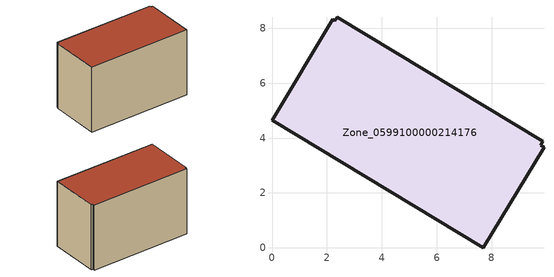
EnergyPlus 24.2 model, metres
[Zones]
Zone_0599100000214176
 floor ground (C_G): 2.21,8.32 2.29,8.27 2.37,8.4 9.87,3.87 9.79,3.73 9.9,3.66 7.7,0 0,4.65 z0
 wall outside (C_F): 7.7,0 9.9,3.66 9.79,3.73 9.87,3.87 2.37,8.4 2.29,8.27 2.21,8.32 0,4.65 7.7,0 z0:5.77
 roof outside (C_R): 2.29,8.27 2.21,8.32 0,4.65 7.7,0 9.9,3.66 9.79,3.73 9.87,3.87 2.37,8.4 z5.77
[BUILDING]
Pand.0599100000214176: North Axis=0; Terrain=City; Loads Convergence Tolerance Value=0.04; Temperature Convergence Tolerance Value=0.4; Solar Distribution=FullExterior; Maximum Number of Warmup Days=25; Minimum Number of Warmup Days=1
[Site:Location]
Rotterdam.The.Hague.AP_ZH_NLD Design_Conditions: Latitude=51.96; Longitude=4.45; Time Zone=1; Elevation=-4.5
[SITE:GROUNDTEMPERATURE:BUILDINGSURFACE]
18, 18, 18, 18, 18, 18, 18, 18, 18, 18, 18, 18
[MATERIAL] Thermal Absorptance=0.9; Solar Absorptance=0.7; Visible Absorptance=0.7
Name | Roughness | Thickness | Conductivity | Density | Specific Heat
G.TI.1946-1964 | MediumSmooth | 0.15 | 1 | 540 | 1210
F.TI.1946-1964 | Rough | 0.3 | 0.857143 | 1920 | 840
R.TI.1946-1964 | MediumRough | 0.2 | 0.277778 | 1500 | 1000
[CONSTRUCTION]
C_G: G.TI.1946-1964
C_F: F.TI.1946-1964
C_R: R.TI.1946-1964
[ZONE]
Zone_0599100000214176: Type=1; Multiplier=1; Ceiling Height=Autocalculate; Volume=Autocalculate; Floor Area=autocalculate; Part of Total Floor Area=Yes
[ZONEINFILTRATION:DESIGNFLOWRATE]
Infil_Zone_0599100000214176: Zone or ZoneList or Space or SpaceList=Zone_0599100000214176; Schedule=AlwaysOn; Design Flow Rate Calculation Method=Flow/Area; Flow Rate per Floor Area=0.003; Constant Term Coefficient=1; Temperature Term Coefficient=0; Velocity Term Coefficient=0; Velocity Squared Term Coefficient=0
[HVACTEMPLATE:ZONE:IDEALLOADSAIRSYSTEM]
Zone_0599100000214176: Maximum Heating Supply Air Temperature=50; Minimum Cooling Supply Air Temperature=13; Maximum Heating Supply Air Humidity Ratio=0.0156; Minimum Cooling Supply Air Humidity Ratio=0.0077; Heating Limit=NoLimit; Cooling Limit=NoLimit; Dehumidification Control Type=ConstantSensibleHeatRatio; Cooling Sensible Heat Ratio=0.7; Dehumidification Setpoint=60; Humidification Control Type=None; Humidification Setpoint=30; Outdoor Air Method=None; Outdoor Air Flow Rate per Person=0.00944; Outdoor Air Flow Rate per Zone Floor Area=0; Outdoor Air Flow Rate per Zone=0; Demand Controlled Ventilation Type=None; Outdoor Air Economizer Type=NoEconomizer; Heat Recovery Type=None; Sensible Heat Recovery Effectiveness=0.7; Latent Heat Recovery Effectiveness=0.65
[ZONECONTROL:THERMOSTAT]
ThermostatControl_Zone_0599100000214176: Zone or ZoneList=Zone_0599100000214176; Control Type Schedule=DualSetpointControlType; Control 1=Thermostat_Zone_0599100000214176; Temperature Difference Between Cutout And Setpoint=0
[THERMOSTATSETPOINT:DUALSETPOINT]
Thermostat_Zone_0599100000214176: Heating Setpoint Temperature Schedule=HeatingSetpoint_Zone_0599100000214176; Cooling Setpoint Temperature Schedule=CoolingSetpoint_Zone_0599100000214176
[SCHEDULE:COMPACT]
HeatingSetpoint_Zone_0599100000214176: Through: 12/31, For: AllDays, Until: 24:00, 21
CoolingSetpoint_Zone_0599100000214176: Through: 12/31, For: AllDays, Until: 24:00, 24
DualSetpointControlType: Through: 12/31, For: AllDays, Until: 24:00, 4
AlwaysOn: Through: 12/31, For: AllDays, Until: 24:00, 1
